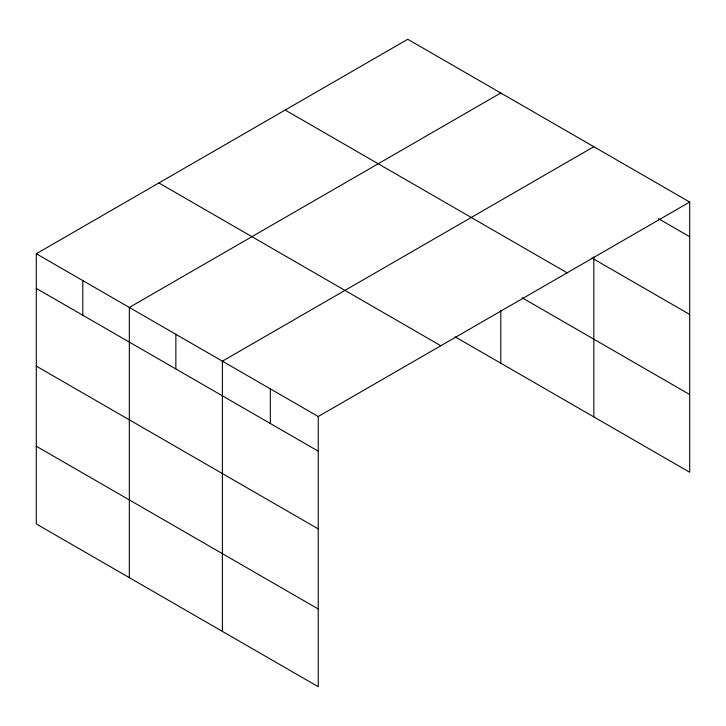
<?xml version="1.0" encoding="UTF-8"?>
<svg xmlns="http://www.w3.org/2000/svg" width="726" height="726" viewBox="0 0 726 726"><rect width="100%" height="100%" fill="white"/><g stroke="black" fill="none" stroke-linecap="round" stroke-linejoin="round"><path stroke-width="1.09" d="M593.841 256.85L593.841 416.924M455.247 336.9L689.7 472.263L689.7 202.055L407.758 39.277L36.3 253.737L36.3 523.945L318.242 686.723L318.242 416.515L36.3 253.737M500.795 92.992L129.337 307.452L129.337 577.66M593.841 146.706L222.383 361.167L222.383 631.375M318.242 416.515L689.7 202.055M658.4 218.644L689.7 236.712M591.899 257.984L689.7 314.449M285.173 110.043L567.115 272.822M522.121 297.778L689.7 394.536M158.885 182.961L440.827 345.739M36.3 288.394L318.242 451.173M36.3 366.122L318.242 528.9M36.3 446.218L318.242 608.996M500.795 310.256L500.795 363.2M270.317 388.837L270.317 423.503M175.864 334.314L175.864 368.971M82.818 280.59L82.818 315.256"/></g></svg>
